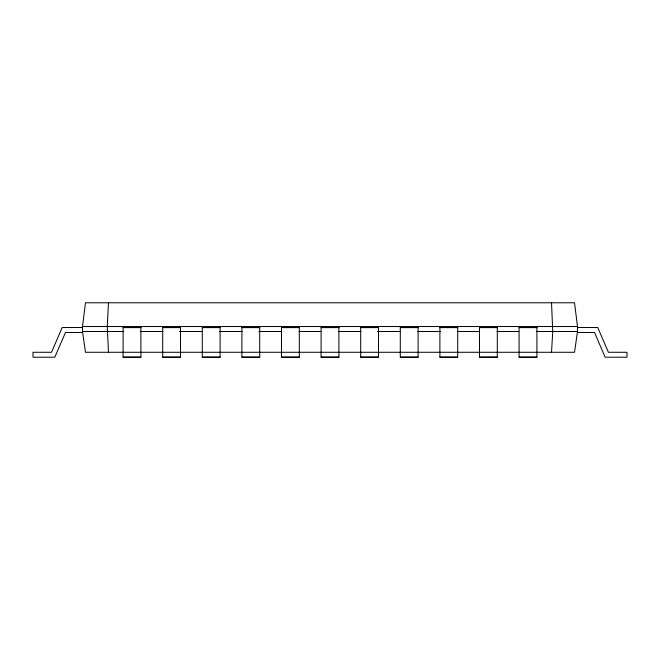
<?xml version="1.0" encoding="UTF-8"?>
<svg xmlns="http://www.w3.org/2000/svg" width="660" height="660" viewBox="0 0 660 660"><rect width="100%" height="100%" fill="white"/><g stroke="black" fill="none" stroke-linecap="round" stroke-linejoin="round"><path stroke-width="0.99" d="M108.479 302.775L107.25 326.535L108.479 352.275M551.521 352.275L552.75 331.485L551.521 302.775M82.5 327.525L62.205 327.525L51.529 352.275L33 352.275L33 357.225L54.78 357.225L65.488 332.475L82.5 332.475L82.5 326.535L85.47 302.775L574.53 302.775L577.5 326.535L577.5 332.475L594.528 332.475L605.129 357.192L627 357.225L627 352.275L608.404 352.275L597.745 327.525L577.5 327.525M82.5 326.535L577.5 326.535M123.09 327.599L140.91 327.599M162.69 327.599L180.51 327.599M202.29 327.599L220.11 327.599M241.89 327.599L259.71 327.599M281.49 327.599L299.31 327.599M321.09 327.599L338.91 327.599M360.69 327.599L378.51 327.599M400.29 327.599L418.11 327.599M439.89 327.599L457.71 327.599M479.49 327.599L497.31 327.599M519.09 327.599L536.91 327.599M123.75 331.485L82.5 331.485L85.47 352.275L241.395 352.275M140.25 331.485L162.938 331.485M179.438 331.485L202.125 331.485M219.656 331.485L242.344 331.485M258.844 331.485L281.531 331.485M299.062 331.485L320.719 331.485M338.25 331.485L360.938 331.485M377.438 331.485L400.125 331.485M417.656 331.485L440.344 331.485M457.875 331.485L479.531 331.485M497.062 331.485L518.719 331.485M536.25 331.485L577.5 331.485L574.53 352.275L400.29 352.275M241.89 352.275L320.727 352.275M321.09 352.275L400.059 352.275M123.09 357.134L140.91 357.134M162.69 357.134L180.51 357.134M202.29 357.134L220.11 357.134M241.89 357.134L259.71 357.134M281.49 357.134L299.31 357.134M321.09 357.134L338.91 357.134M360.69 357.134L378.51 357.134M400.29 357.134L418.11 357.134M439.89 357.134L457.71 357.134M479.49 357.134L497.31 357.134M519.09 357.134L536.91 357.134M140.91 327.525L123.09 327.525L123.09 357.225L140.91 357.225L140.91 327.525M180.51 327.525L162.69 327.525L162.69 357.225L180.51 357.225L180.51 327.525M220.11 327.525L202.29 327.525L202.29 357.225L220.11 357.225L220.11 327.525M259.71 327.525L241.89 327.525L241.89 357.225L259.71 357.225L259.71 327.525M299.31 327.525L281.49 327.525L281.49 357.225L299.31 357.225L299.31 327.525M338.91 327.525L321.09 327.525L321.09 357.225L338.91 357.225L338.91 327.525M378.51 327.525L360.69 327.525L360.69 357.225L378.51 357.175L378.51 327.525M418.11 327.525L400.29 327.525L400.29 357.225L418.11 357.225L418.11 327.525M457.71 327.525L439.89 327.525L439.89 357.225L457.71 357.225L457.71 327.525M497.31 327.525L479.49 327.525L479.49 357.225L497.31 357.175L497.31 327.525M536.91 327.525L519.09 327.525L519.09 357.225L536.91 357.225L536.91 327.525"/></g></svg>
